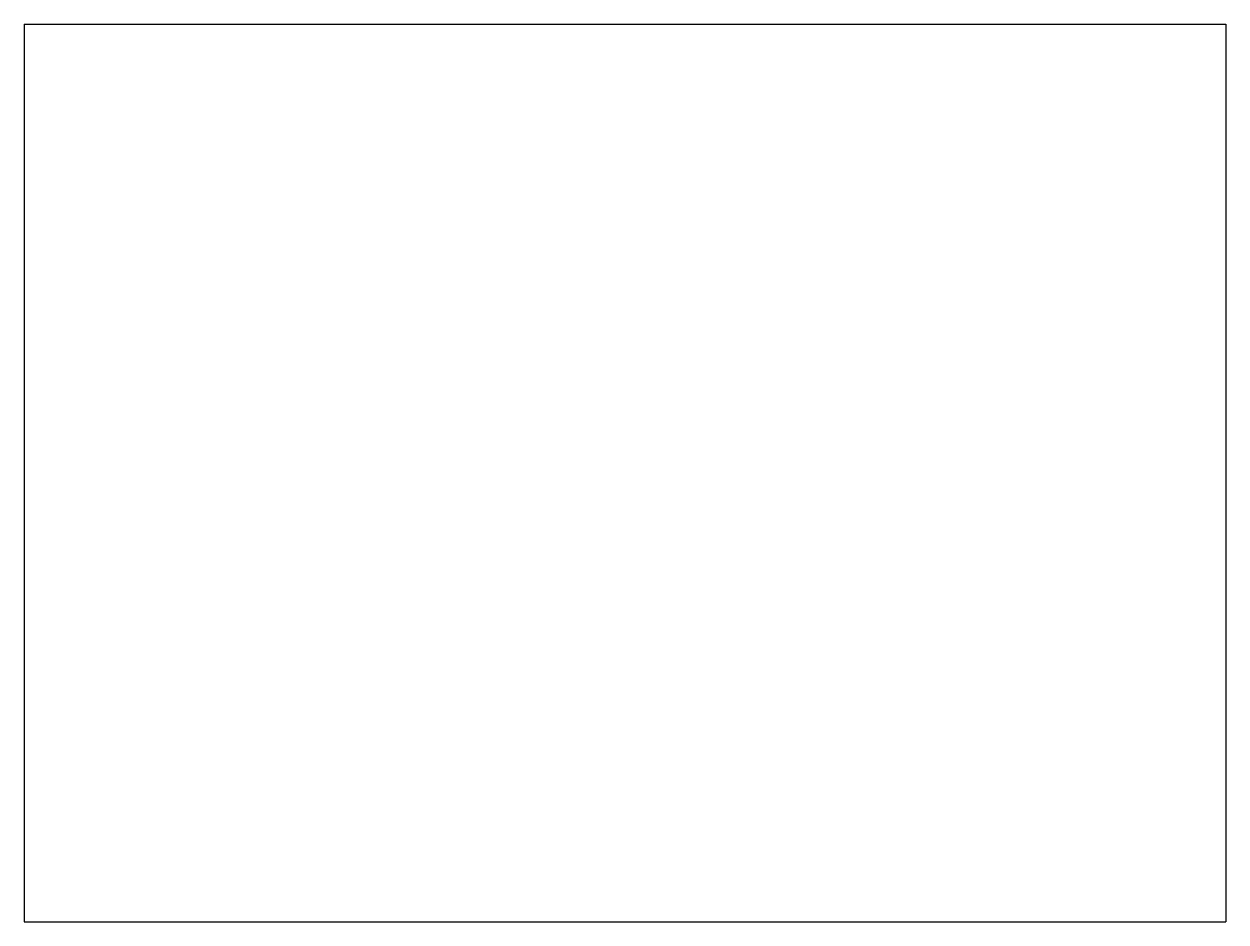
# Model space of a CAD drawing. Extents: x -46.9 to 47.9, y -35.4 to 35.4.
import ezdxf

# ---------------------------------------------------------------- set-up
doc = ezdxf.new("R2010")
doc.units = 0
doc.header["$MEASUREMENT"] = 0
doc.layers.add('MODELSKETCH_VISIBLE', color=7, linetype='CONTINUOUS')

msp = doc.modelspace()

# ---------------------------------------------------------------- linework, layer by layer
at = {"layer": 'MODELSKETCH_VISIBLE'}
for p, q in [((-46.9, 35.425), (47.9, 35.425)), ((-46.9, 35.425), (-46.9, -35.425)), ((47.9, 35.425), (47.9, -35.425)), ((-46.9, -35.425), (47.9, -35.425))]:
    msp.add_line(p, q, dxfattribs=at)

doc.saveas('drawing.dxf')
